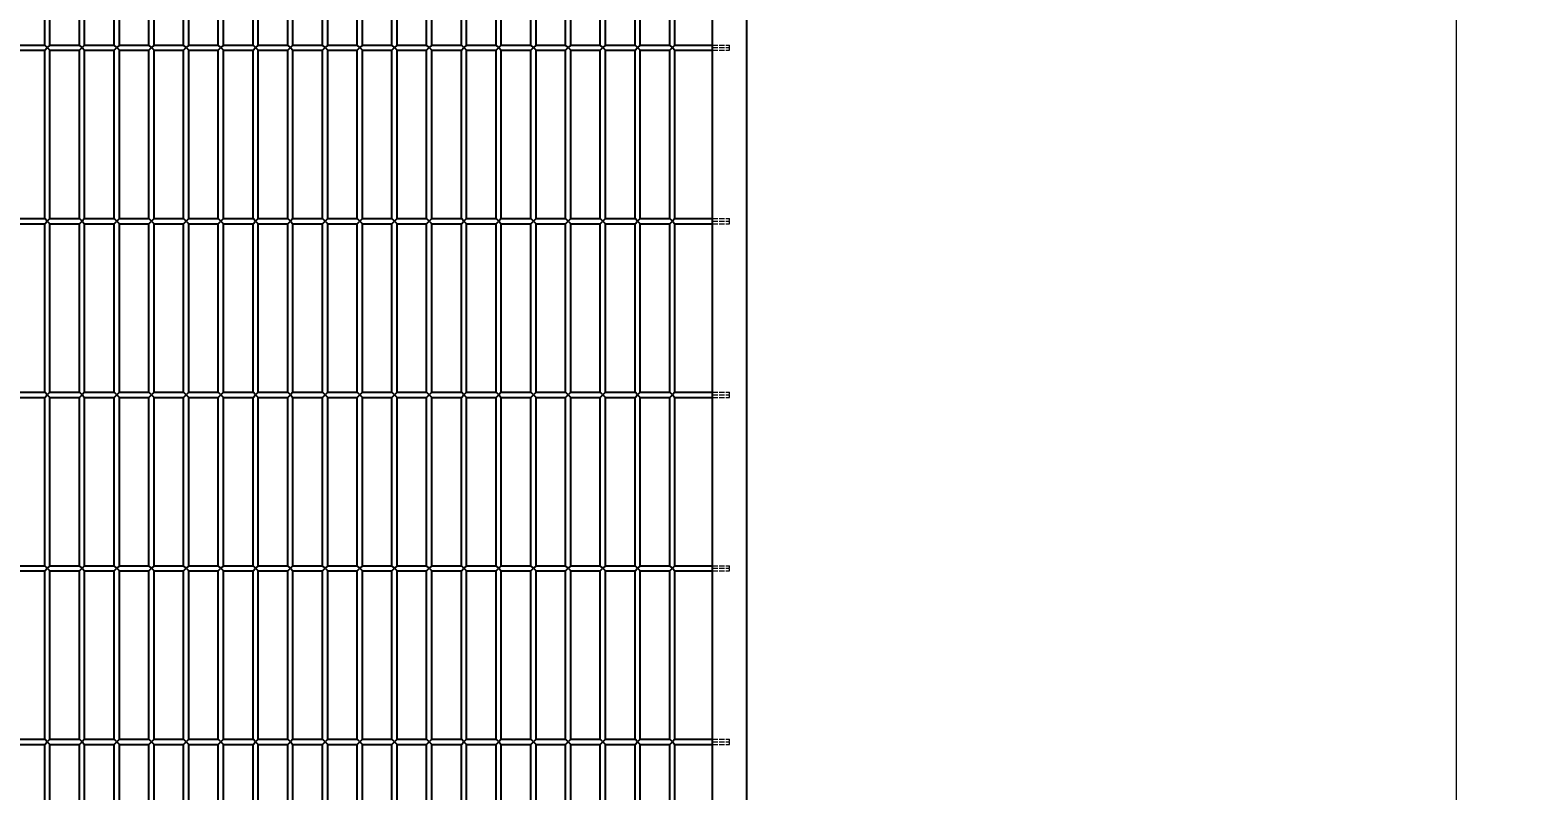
# Model space of a CAD drawing. Header units: millimetres. Extents: x 120 to 9117, y 110 to 4090.
# Drawn here: x 2432 to 3294, y 2759 to 3197 of the extents above; entities that cross this region are included whole.
import ezdxf

# ---------------------------------------------------------------- set-up
doc = ezdxf.new("R2010")
doc.units = ezdxf.units.MM
doc.header["$LTSCALE"] = 20
doc.linetypes.add('DASHED', pattern=[0.2067, 0.1654, -0.0413])
doc.layers.add('可见 (ISO)', color=7, linetype='Continuous', lineweight=25)
doc.layers.add('尺寸 (ISO)', color=7, linetype='Continuous', lineweight=18, true_color=0x008000)
doc.layers.add('隐藏 (ISO)', color=5, linetype='DASHED', lineweight=18, true_color=0x0000ff)
doc.styles.add('最新国标', font='simfang.ttf')
doc.dimstyles.new('默认 (GB)', dxfattribs={"dimscale": 20, "dimtxt": 2.8, "dimasz": 2.5, "dimexe": 2, "dimexo": 1.5, "dimgap": 0.5, "dimtad": 1, "dimtoh": 1, "dimdsep": 46, "dimtxsty": '最新国标', "dimcen": 0.09, "dimdle": 10, "dimclrd": 256, "dimclre": 256, "dimclrt": 256, "dimaunit": 1, "dimadec": 3, "dimazin": 2, "dimtfac": 0.535714, "dimtdec": 3, "dimtmove": 0, "dimatfit": 3, "dimfxl": 0, "dimtolj": 1, "dimlwd": -1, "dimlwe": -1, "dimarcsym": 0})

# ---------------------------------------------------------------- blocks, each defined once
blk = doc.blocks.new('_DotSmall')
at = {"color": 0, "linetype": 'ByBlock', "const_width": 0.5}
blk.add_lwpolyline([(-0.0625, 0, 1), (0.0625, 0, 1)], format="xyb", close=True, dxfattribs=at)
blk = doc.blocks.new('*D19')
at = {"layer": 'Defpoints', "color": 0, "transparency": 16777216}
for p in [(2563.78, 3507.01), (3253.99, 3507.01), (2560.78, 1527.01)]:
    blk.add_point(p, dxfattribs=at)
at = {"layer": '尺寸 (ISO)', "color": 116, "true_color": 0x00803f, "transparency": 16777216}
for p, q in [((2593.78, 3507.01), (3293.99, 3507.01)), ((3253.99, 1527.01), (3253.99, 3457.01)), ((2590.78, 1527.01), (3293.99, 1527.01))]:
    blk.add_line(p, q, dxfattribs=at)
blk.add_solid([(3245.66, 3457.01), (3262.33, 3457.01), (3253.99, 3507.01)], dxfattribs=at)
at = {"layer": '尺寸 (ISO)', "color": 116, "true_color": 0x00803f, "transparency": 16777216, "xscale": 50, "yscale": 50, "zscale": 50, "rotation": 270}
blk.add_blockref('_DotSmall', (3253.99, 1527.01), dxfattribs=at)
at = {"layer": '尺寸 (ISO)', "transparency": 16777216, "insert": (3215.67, 2517.01), "char_height": 56, "attachment_point": 5, "rotation": 90, "style": '最新国标'}
blk.add_mtext('\\A1;1980', dxfattribs=at)

msp = doc.modelspace()

# ---------------------------------------------------------------- linework, layer by layer
at = {"layer": '可见 (ISO)'}
for p, q in [((2845.28, 1517.011), (2845.28, 3517.011)), ((2825.28, 3497.011), (2825.28, 2527.011)), ((2440.78, 3188.511), (2440.78, 3285.511)), ((2443.78, 3188.511), (2443.78, 3285.511)), ((2460.78, 3188.511), (2460.78, 3285.511)), ((2463.78, 3188.511), (2463.78, 3285.511)), ((2480.78, 3188.511), (2480.78, 3285.511)), ((2483.78, 3188.511), (2483.78, 3285.511)), ((2500.78, 3188.511), (2500.78, 3285.511)), ((2503.78, 3188.511), (2503.78, 3285.511)), ((2520.78, 3188.511), (2520.78, 3285.511)), ((2523.78, 3188.511), (2523.78, 3285.511)), ((2540.78, 3188.511), (2540.78, 3285.511)), ((2543.78, 3188.511), (2543.78, 3285.511)), ((2560.78, 3188.511), (2560.78, 3285.511)), ((2563.78, 3188.511), (2563.78, 3285.511)), ((2580.78, 3188.511), (2580.78, 3285.511)), ((2583.78, 3188.511), (2583.78, 3285.511)), ((2600.78, 3188.511), (2600.78, 3285.511)), ((2603.78, 3188.511), (2603.78, 3285.511)), ((2620.78, 3188.511), (2620.78, 3285.511)), ((2623.78, 3188.511), (2623.78, 3285.511)), ((2640.78, 3188.511), (2640.78, 3285.511)), ((2643.78, 3188.511), (2643.78, 3285.511)), ((2660.78, 3188.511), (2660.78, 3285.511)), ((2663.78, 3188.511), (2663.78, 3285.511)), ((2680.78, 3188.511), (2680.78, 3285.511)), ((2683.78, 3188.511), (2683.78, 3285.511)), ((2700.78, 3188.511), (2700.78, 3285.511)), ((2703.78, 3188.511), (2703.78, 3285.511)), ((2720.78, 3188.511), (2720.78, 3285.511)), ((2723.78, 3188.511), (2723.78, 3285.511)), ((2740.78, 3188.511), (2740.78, 3285.511)), ((2743.78, 3188.511), (2743.78, 3285.511)), ((2760.78, 3188.511), (2760.78, 3285.511)), ((2763.78, 3188.511), (2763.78, 3285.511)), ((2780.78, 3188.511), (2780.78, 3285.511)), ((2783.78, 3188.511), (2783.78, 3285.511)), ((2800.78, 3188.511), (2800.78, 3285.511)), ((2803.78, 3188.511), (2803.78, 3285.511)), ((2423.78, 3188.511), (2440.78, 3188.511)), ((2442.28, 3187.011), (2440.78, 3188.511)), ((2443.78, 3188.511), (2442.28, 3187.011)), ((2443.78, 3188.511), (2460.78, 3188.511)), ((2462.28, 3187.011), (2460.78, 3188.511)), ((2463.78, 3188.511), (2462.28, 3187.011)), ((2463.78, 3188.511), (2480.78, 3188.511)), ((2482.28, 3187.011), (2480.78, 3188.511)), ((2483.78, 3188.511), (2482.28, 3187.011)), ((2483.78, 3188.511), (2500.78, 3188.511)), ((2502.28, 3187.011), (2500.78, 3188.511)), ((2503.78, 3188.511), (2502.28, 3187.011)), ((2503.78, 3188.511), (2520.78, 3188.511)), ((2522.28, 3187.011), (2520.78, 3188.511)), ((2523.78, 3188.511), (2522.28, 3187.011)), ((2523.78, 3188.511), (2540.78, 3188.511)), ((2542.28, 3187.011), (2540.78, 3188.511)), ((2543.78, 3188.511), (2542.28, 3187.011)), ((2543.78, 3188.511), (2560.78, 3188.511)), ((2562.28, 3187.011), (2560.78, 3188.511)), ((2563.78, 3188.511), (2562.28, 3187.011)), ((2563.78, 3188.511), (2580.78, 3188.511)), ((2582.28, 3187.011), (2580.78, 3188.511)), ((2583.78, 3188.511), (2582.28, 3187.011)), ((2583.78, 3188.511), (2600.78, 3188.511)), ((2602.28, 3187.011), (2600.78, 3188.511)), ((2603.78, 3188.511), (2602.28, 3187.011)), ((2603.78, 3188.511), (2620.78, 3188.511)), ((2622.28, 3187.011), (2620.78, 3188.511)), ((2623.78, 3188.511), (2622.28, 3187.011)), ((2623.78, 3188.511), (2640.78, 3188.511)), ((2642.28, 3187.011), (2640.78, 3188.511)), ((2643.78, 3188.511), (2642.28, 3187.011)), ((2643.78, 3188.511), (2660.78, 3188.511)), ((2662.28, 3187.011), (2660.78, 3188.511)), ((2663.78, 3188.511), (2662.28, 3187.011)), ((2663.78, 3188.511), (2680.78, 3188.511)), ((2682.28, 3187.011), (2680.78, 3188.511)), ((2683.78, 3188.511), (2682.28, 3187.011)), ((2683.78, 3188.511), (2700.78, 3188.511)), ((2702.28, 3187.011), (2700.78, 3188.511)), ((2703.78, 3188.511), (2702.28, 3187.011)), ((2703.78, 3188.511), (2720.78, 3188.511)), ((2722.28, 3187.011), (2720.78, 3188.511)), ((2723.78, 3188.511), (2722.28, 3187.011)), ((2723.78, 3188.511), (2740.78, 3188.511)), ((2742.28, 3187.011), (2740.78, 3188.511)), ((2743.78, 3188.511), (2742.28, 3187.011)), ((2743.78, 3188.511), (2760.78, 3188.511)), ((2762.28, 3187.011), (2760.78, 3188.511)), ((2763.78, 3188.511), (2762.28, 3187.011)), ((2763.78, 3188.511), (2780.78, 3188.511)), ((2782.28, 3187.011), (2780.78, 3188.511)), ((2783.78, 3188.511), (2782.28, 3187.011)), ((2783.78, 3188.511), (2800.78, 3188.511)), ((2802.28, 3187.011), (2800.78, 3188.511)), ((2803.78, 3188.511), (2802.28, 3187.011)), ((2803.78, 3188.511), (2825.28, 3188.511)), ((2423.78, 3185.511), (2440.78, 3185.511)), ((2440.78, 3185.511), (2442.28, 3187.011)), ((2440.78, 3088.511), (2440.78, 3185.511)), ((2442.28, 3187.011), (2443.78, 3185.511)), ((2443.78, 3185.511), (2460.78, 3185.511)), ((2443.78, 3088.511), (2443.78, 3185.511)), ((2460.78, 3185.511), (2462.28, 3187.011)), ((2460.78, 3088.511), (2460.78, 3185.511)), ((2462.28, 3187.011), (2463.78, 3185.511)), ((2463.78, 3185.511), (2480.78, 3185.511)), ((2463.78, 3088.511), (2463.78, 3185.511)), ((2480.78, 3185.511), (2482.28, 3187.011)), ((2480.78, 3088.511), (2480.78, 3185.511)), ((2482.28, 3187.011), (2483.78, 3185.511)), ((2483.78, 3185.511), (2500.78, 3185.511)), ((2483.78, 3088.511), (2483.78, 3185.511)), ((2500.78, 3185.511), (2502.28, 3187.011)), ((2500.78, 3088.511), (2500.78, 3185.511)), ((2502.28, 3187.011), (2503.78, 3185.511)), ((2503.78, 3185.511), (2520.78, 3185.511)), ((2503.78, 3088.511), (2503.78, 3185.511)), ((2520.78, 3185.511), (2522.28, 3187.011)), ((2520.78, 3088.511), (2520.78, 3185.511)), ((2522.28, 3187.011), (2523.78, 3185.511)), ((2523.78, 3185.511), (2540.78, 3185.511)), ((2523.78, 3088.511), (2523.78, 3185.511)), ((2540.78, 3185.511), (2542.28, 3187.011)), ((2540.78, 3088.511), (2540.78, 3185.511)), ((2542.28, 3187.011), (2543.78, 3185.511)), ((2543.78, 3185.511), (2560.78, 3185.511)), ((2543.78, 3088.511), (2543.78, 3185.511)), ((2560.78, 3185.511), (2562.28, 3187.011)), ((2560.78, 3088.511), (2560.78, 3185.511)), ((2562.28, 3187.011), (2563.78, 3185.511)), ((2563.78, 3185.511), (2580.78, 3185.511)), ((2563.78, 3088.511), (2563.78, 3185.511)), ((2580.78, 3185.511), (2582.28, 3187.011)), ((2580.78, 3088.511), (2580.78, 3185.511)), ((2582.28, 3187.011), (2583.78, 3185.511)), ((2583.78, 3185.511), (2600.78, 3185.511)), ((2583.78, 3088.511), (2583.78, 3185.511)), ((2600.78, 3185.511), (2602.28, 3187.011)), ((2600.78, 3088.511), (2600.78, 3185.511)), ((2602.28, 3187.011), (2603.78, 3185.511)), ((2603.78, 3185.511), (2620.78, 3185.511)), ((2603.78, 3088.511), (2603.78, 3185.511)), ((2620.78, 3185.511), (2622.28, 3187.011)), ((2620.78, 3088.511), (2620.78, 3185.511)), ((2622.28, 3187.011), (2623.78, 3185.511)), ((2623.78, 3185.511), (2640.78, 3185.511)), ((2623.78, 3088.511), (2623.78, 3185.511)), ((2640.78, 3185.511), (2642.28, 3187.011)), ((2640.78, 3088.511), (2640.78, 3185.511)), ((2642.28, 3187.011), (2643.78, 3185.511)), ((2643.78, 3185.511), (2660.78, 3185.511)), ((2643.78, 3088.511), (2643.78, 3185.511)), ((2660.78, 3185.511), (2662.28, 3187.011)), ((2660.78, 3088.511), (2660.78, 3185.511)), ((2662.28, 3187.011), (2663.78, 3185.511)), ((2663.78, 3185.511), (2680.78, 3185.511)), ((2663.78, 3088.511), (2663.78, 3185.511)), ((2680.78, 3185.511), (2682.28, 3187.011)), ((2680.78, 3088.511), (2680.78, 3185.511)), ((2682.28, 3187.011), (2683.78, 3185.511)), ((2683.78, 3185.511), (2700.78, 3185.511)), ((2683.78, 3088.511), (2683.78, 3185.511)), ((2700.78, 3185.511), (2702.28, 3187.011)), ((2700.78, 3088.511), (2700.78, 3185.511)), ((2702.28, 3187.011), (2703.78, 3185.511)), ((2703.78, 3185.511), (2720.78, 3185.511)), ((2703.78, 3088.511), (2703.78, 3185.511)), ((2720.78, 3185.511), (2722.28, 3187.011)), ((2720.78, 3088.511), (2720.78, 3185.511)), ((2722.28, 3187.011), (2723.78, 3185.511)), ((2723.78, 3185.511), (2740.78, 3185.511)), ((2723.78, 3088.511), (2723.78, 3185.511)), ((2740.78, 3185.511), (2742.28, 3187.011)), ((2740.78, 3088.511), (2740.78, 3185.511)), ((2742.28, 3187.011), (2743.78, 3185.511)), ((2743.78, 3185.511), (2760.78, 3185.511)), ((2743.78, 3088.511), (2743.78, 3185.511)), ((2760.78, 3185.511), (2762.28, 3187.011)), ((2760.78, 3088.511), (2760.78, 3185.511)), ((2762.28, 3187.011), (2763.78, 3185.511)), ((2763.78, 3185.511), (2780.78, 3185.511)), ((2763.78, 3088.511), (2763.78, 3185.511)), ((2780.78, 3185.511), (2782.28, 3187.011)), ((2780.78, 3088.511), (2780.78, 3185.511)), ((2782.28, 3187.011), (2783.78, 3185.511)), ((2783.78, 3185.511), (2800.78, 3185.511)), ((2783.78, 3088.511), (2783.78, 3185.511)), ((2800.78, 3185.511), (2802.28, 3187.011)), ((2800.78, 3088.511), (2800.78, 3185.511)), ((2802.28, 3187.011), (2803.78, 3185.511)), ((2803.78, 3185.511), (2825.28, 3185.511)), ((2803.78, 3088.511), (2803.78, 3185.511)), ((2423.78, 3088.511), (2440.78, 3088.511)), ((2423.78, 3085.511), (2440.78, 3085.511)), ((2442.28, 3087.011), (2440.78, 3088.511)), ((2440.78, 3085.511), (2442.28, 3087.011)), ((2440.78, 2988.511), (2440.78, 3085.511)), ((2443.78, 3088.511), (2442.28, 3087.011)), ((2442.28, 3087.011), (2443.78, 3085.511)), ((2443.78, 3088.511), (2460.78, 3088.511)), ((2443.78, 3085.511), (2460.78, 3085.511)), ((2443.78, 2988.511), (2443.78, 3085.511)), ((2462.28, 3087.011), (2460.78, 3088.511)), ((2460.78, 3085.511), (2462.28, 3087.011)), ((2460.78, 2988.511), (2460.78, 3085.511)), ((2463.78, 3088.511), (2462.28, 3087.011)), ((2462.28, 3087.011), (2463.78, 3085.511)), ((2463.78, 3088.511), (2480.78, 3088.511)), ((2463.78, 3085.511), (2480.78, 3085.511)), ((2463.78, 2988.511), (2463.78, 3085.511)), ((2482.28, 3087.011), (2480.78, 3088.511)), ((2480.78, 3085.511), (2482.28, 3087.011)), ((2480.78, 2988.511), (2480.78, 3085.511)), ((2483.78, 3088.511), (2482.28, 3087.011)), ((2482.28, 3087.011), (2483.78, 3085.511)), ((2483.78, 3088.511), (2500.78, 3088.511)), ((2483.78, 3085.511), (2500.78, 3085.511)), ((2483.78, 2988.511), (2483.78, 3085.511)), ((2502.28, 3087.011), (2500.78, 3088.511)), ((2500.78, 3085.511), (2502.28, 3087.011)), ((2500.78, 2988.511), (2500.78, 3085.511)), ((2503.78, 3088.511), (2502.28, 3087.011)), ((2502.28, 3087.011), (2503.78, 3085.511)), ((2503.78, 3088.511), (2520.78, 3088.511)), ((2503.78, 3085.511), (2520.78, 3085.511)), ((2503.78, 2988.511), (2503.78, 3085.511)), ((2522.28, 3087.011), (2520.78, 3088.511)), ((2520.78, 3085.511), (2522.28, 3087.011)), ((2520.78, 2988.511), (2520.78, 3085.511)), ((2523.78, 3088.511), (2522.28, 3087.011)), ((2522.28, 3087.011), (2523.78, 3085.511)), ((2523.78, 3088.511), (2540.78, 3088.511)), ((2523.78, 3085.511), (2540.78, 3085.511)), ((2523.78, 2988.511), (2523.78, 3085.511)), ((2542.28, 3087.011), (2540.78, 3088.511)), ((2540.78, 3085.511), (2542.28, 3087.011)), ((2540.78, 2988.511), (2540.78, 3085.511)), ((2543.78, 3088.511), (2542.28, 3087.011)), ((2542.28, 3087.011), (2543.78, 3085.511)), ((2543.78, 3088.511), (2560.78, 3088.511)), ((2543.78, 3085.511), (2560.78, 3085.511)), ((2543.78, 2988.511), (2543.78, 3085.511)), ((2562.28, 3087.011), (2560.78, 3088.511)), ((2560.78, 3085.511), (2562.28, 3087.011)), ((2560.78, 2988.511), (2560.78, 3085.511)), ((2563.78, 3088.511), (2562.28, 3087.011)), ((2562.28, 3087.011), (2563.78, 3085.511)), ((2563.78, 3088.511), (2580.78, 3088.511)), ((2563.78, 3085.511), (2580.78, 3085.511)), ((2563.78, 2988.511), (2563.78, 3085.511)), ((2582.28, 3087.011), (2580.78, 3088.511)), ((2580.78, 3085.511), (2582.28, 3087.011)), ((2580.78, 2988.511), (2580.78, 3085.511)), ((2583.78, 3088.511), (2582.28, 3087.011)), ((2582.28, 3087.011), (2583.78, 3085.511)), ((2583.78, 3088.511), (2600.78, 3088.511)), ((2583.78, 3085.511), (2600.78, 3085.511)), ((2583.78, 2988.511), (2583.78, 3085.511)), ((2602.28, 3087.011), (2600.78, 3088.511)), ((2600.78, 3085.511), (2602.28, 3087.011)), ((2600.78, 2988.511), (2600.78, 3085.511)), ((2603.78, 3088.511), (2602.28, 3087.011)), ((2602.28, 3087.011), (2603.78, 3085.511)), ((2603.78, 3088.511), (2620.78, 3088.511)), ((2603.78, 3085.511), (2620.78, 3085.511)), ((2603.78, 2988.511), (2603.78, 3085.511)), ((2622.28, 3087.011), (2620.78, 3088.511)), ((2620.78, 3085.511), (2622.28, 3087.011)), ((2620.78, 2988.511), (2620.78, 3085.511)), ((2623.78, 3088.511), (2622.28, 3087.011)), ((2622.28, 3087.011), (2623.78, 3085.511)), ((2623.78, 3088.511), (2640.78, 3088.511)), ((2623.78, 3085.511), (2640.78, 3085.511)), ((2623.78, 2988.511), (2623.78, 3085.511)), ((2642.28, 3087.011), (2640.78, 3088.511)), ((2640.78, 3085.511), (2642.28, 3087.011)), ((2640.78, 2988.511), (2640.78, 3085.511)), ((2643.78, 3088.511), (2642.28, 3087.011)), ((2642.28, 3087.011), (2643.78, 3085.511)), ((2643.78, 3088.511), (2660.78, 3088.511)), ((2643.78, 3085.511), (2660.78, 3085.511)), ((2643.78, 2988.511), (2643.78, 3085.511)), ((2662.28, 3087.011), (2660.78, 3088.511)), ((2660.78, 3085.511), (2662.28, 3087.011)), ((2660.78, 2988.511), (2660.78, 3085.511)), ((2663.78, 3088.511), (2662.28, 3087.011)), ((2662.28, 3087.011), (2663.78, 3085.511)), ((2663.78, 3088.511), (2680.78, 3088.511)), ((2663.78, 3085.511), (2680.78, 3085.511)), ((2663.78, 2988.511), (2663.78, 3085.511)), ((2682.28, 3087.011), (2680.78, 3088.511)), ((2680.78, 3085.511), (2682.28, 3087.011)), ((2680.78, 2988.511), (2680.78, 3085.511)), ((2683.78, 3088.511), (2682.28, 3087.011)), ((2682.28, 3087.011), (2683.78, 3085.511)), ((2683.78, 3088.511), (2700.78, 3088.511)), ((2683.78, 3085.511), (2700.78, 3085.511)), ((2683.78, 2988.511), (2683.78, 3085.511)), ((2702.28, 3087.011), (2700.78, 3088.511)), ((2700.78, 3085.511), (2702.28, 3087.011)), ((2700.78, 2988.511), (2700.78, 3085.511)), ((2703.78, 3088.511), (2702.28, 3087.011)), ((2702.28, 3087.011), (2703.78, 3085.511)), ((2703.78, 3088.511), (2720.78, 3088.511)), ((2703.78, 3085.511), (2720.78, 3085.511)), ((2703.78, 2988.511), (2703.78, 3085.511)), ((2722.28, 3087.011), (2720.78, 3088.511)), ((2720.78, 3085.511), (2722.28, 3087.011)), ((2720.78, 2988.511), (2720.78, 3085.511)), ((2723.78, 3088.511), (2722.28, 3087.011)), ((2722.28, 3087.011), (2723.78, 3085.511)), ((2723.78, 3088.511), (2740.78, 3088.511)), ((2723.78, 3085.511), (2740.78, 3085.511)), ((2723.78, 2988.511), (2723.78, 3085.511)), ((2742.28, 3087.011), (2740.78, 3088.511)), ((2740.78, 3085.511), (2742.28, 3087.011)), ((2740.78, 2988.511), (2740.78, 3085.511)), ((2743.78, 3088.511), (2742.28, 3087.011)), ((2742.28, 3087.011), (2743.78, 3085.511)), ((2743.78, 3088.511), (2760.78, 3088.511)), ((2743.78, 3085.511), (2760.78, 3085.511)), ((2743.78, 2988.511), (2743.78, 3085.511)), ((2762.28, 3087.011), (2760.78, 3088.511)), ((2760.78, 3085.511), (2762.28, 3087.011)), ((2760.78, 2988.511), (2760.78, 3085.511)), ((2763.78, 3088.511), (2762.28, 3087.011)), ((2762.28, 3087.011), (2763.78, 3085.511)), ((2763.78, 3088.511), (2780.78, 3088.511)), ((2763.78, 3085.511), (2780.78, 3085.511)), ((2763.78, 2988.511), (2763.78, 3085.511)), ((2782.28, 3087.011), (2780.78, 3088.511)), ((2780.78, 3085.511), (2782.28, 3087.011)), ((2780.78, 2988.511), (2780.78, 3085.511)), ((2783.78, 3088.511), (2782.28, 3087.011)), ((2782.28, 3087.011), (2783.78, 3085.511)), ((2783.78, 3088.511), (2800.78, 3088.511)), ((2783.78, 3085.511), (2800.78, 3085.511)), ((2783.78, 2988.511), (2783.78, 3085.511)), ((2802.28, 3087.011), (2800.78, 3088.511)), ((2800.78, 3085.511), (2802.28, 3087.011)), ((2800.78, 2988.511), (2800.78, 3085.511)), ((2803.78, 3088.511), (2802.28, 3087.011)), ((2802.28, 3087.011), (2803.78, 3085.511)), ((2803.78, 3088.511), (2825.28, 3088.511)), ((2803.78, 3085.511), (2825.28, 3085.511)), ((2803.78, 2988.511), (2803.78, 3085.511)), ((2423.78, 2988.511), (2440.78, 2988.511)), ((2423.78, 2985.511), (2440.78, 2985.511)), ((2442.28, 2987.011), (2440.78, 2988.511)), ((2440.78, 2985.511), (2442.28, 2987.011)), ((2440.78, 2888.511), (2440.78, 2985.511)), ((2443.78, 2988.511), (2442.28, 2987.011)), ((2442.28, 2987.011), (2443.78, 2985.511)), ((2443.78, 2988.511), (2460.78, 2988.511)), ((2443.78, 2985.511), (2460.78, 2985.511)), ((2443.78, 2888.511), (2443.78, 2985.511)), ((2462.28, 2987.011), (2460.78, 2988.511)), ((2460.78, 2985.511), (2462.28, 2987.011)), ((2460.78, 2888.511), (2460.78, 2985.511)), ((2463.78, 2988.511), (2462.28, 2987.011)), ((2462.28, 2987.011), (2463.78, 2985.511)), ((2463.78, 2988.511), (2480.78, 2988.511)), ((2463.78, 2985.511), (2480.78, 2985.511)), ((2463.78, 2888.511), (2463.78, 2985.511)), ((2482.28, 2987.011), (2480.78, 2988.511)), ((2480.78, 2985.511), (2482.28, 2987.011)), ((2480.78, 2888.511), (2480.78, 2985.511)), ((2483.78, 2988.511), (2482.28, 2987.011)), ((2482.28, 2987.011), (2483.78, 2985.511)), ((2483.78, 2988.511), (2500.78, 2988.511)), ((2483.78, 2985.511), (2500.78, 2985.511)), ((2483.78, 2888.511), (2483.78, 2985.511)), ((2502.28, 2987.011), (2500.78, 2988.511)), ((2500.78, 2985.511), (2502.28, 2987.011)), ((2500.78, 2888.511), (2500.78, 2985.511)), ((2503.78, 2988.511), (2502.28, 2987.011)), ((2502.28, 2987.011), (2503.78, 2985.511)), ((2503.78, 2988.511), (2520.78, 2988.511)), ((2503.78, 2985.511), (2520.78, 2985.511)), ((2503.78, 2888.511), (2503.78, 2985.511)), ((2522.28, 2987.011), (2520.78, 2988.511)), ((2520.78, 2985.511), (2522.28, 2987.011)), ((2520.78, 2888.511), (2520.78, 2985.511)), ((2523.78, 2988.511), (2522.28, 2987.011)), ((2522.28, 2987.011), (2523.78, 2985.511)), ((2523.78, 2988.511), (2540.78, 2988.511)), ((2523.78, 2985.511), (2540.78, 2985.511)), ((2523.78, 2888.511), (2523.78, 2985.511)), ((2542.28, 2987.011), (2540.78, 2988.511)), ((2540.78, 2985.511), (2542.28, 2987.011)), ((2540.78, 2888.511), (2540.78, 2985.511)), ((2543.78, 2988.511), (2542.28, 2987.011)), ((2542.28, 2987.011), (2543.78, 2985.511)), ((2543.78, 2988.511), (2560.78, 2988.511)), ((2543.78, 2985.511), (2560.78, 2985.511)), ((2543.78, 2888.511), (2543.78, 2985.511)), ((2562.28, 2987.011), (2560.78, 2988.511)), ((2560.78, 2985.511), (2562.28, 2987.011)), ((2560.78, 2888.511), (2560.78, 2985.511)), ((2563.78, 2988.511), (2562.28, 2987.011)), ((2562.28, 2987.011), (2563.78, 2985.511)), ((2563.78, 2988.511), (2580.78, 2988.511)), ((2563.78, 2985.511), (2580.78, 2985.511)), ((2563.78, 2888.511), (2563.78, 2985.511)), ((2582.28, 2987.011), (2580.78, 2988.511)), ((2580.78, 2985.511), (2582.28, 2987.011)), ((2580.78, 2888.511), (2580.78, 2985.511)), ((2583.78, 2988.511), (2582.28, 2987.011)), ((2582.28, 2987.011), (2583.78, 2985.511)), ((2583.78, 2988.511), (2600.78, 2988.511)), ((2583.78, 2985.511), (2600.78, 2985.511)), ((2583.78, 2888.511), (2583.78, 2985.511)), ((2602.28, 2987.011), (2600.78, 2988.511)), ((2600.78, 2985.511), (2602.28, 2987.011)), ((2600.78, 2888.511), (2600.78, 2985.511)), ((2603.78, 2988.511), (2602.28, 2987.011)), ((2602.28, 2987.011), (2603.78, 2985.511)), ((2603.78, 2988.511), (2620.78, 2988.511)), ((2603.78, 2985.511), (2620.78, 2985.511)), ((2603.78, 2888.511), (2603.78, 2985.511)), ((2622.28, 2987.011), (2620.78, 2988.511)), ((2620.78, 2985.511), (2622.28, 2987.011)), ((2620.78, 2888.511), (2620.78, 2985.511)), ((2623.78, 2988.511), (2622.28, 2987.011)), ((2622.28, 2987.011), (2623.78, 2985.511)), ((2623.78, 2988.511), (2640.78, 2988.511)), ((2623.78, 2985.511), (2640.78, 2985.511)), ((2623.78, 2888.511), (2623.78, 2985.511)), ((2642.28, 2987.011), (2640.78, 2988.511)), ((2640.78, 2985.511), (2642.28, 2987.011)), ((2640.78, 2888.511), (2640.78, 2985.511)), ((2643.78, 2988.511), (2642.28, 2987.011)), ((2642.28, 2987.011), (2643.78, 2985.511)), ((2643.78, 2988.511), (2660.78, 2988.511)), ((2643.78, 2985.511), (2660.78, 2985.511)), ((2643.78, 2888.511), (2643.78, 2985.511)), ((2662.28, 2987.011), (2660.78, 2988.511)), ((2660.78, 2985.511), (2662.28, 2987.011)), ((2660.78, 2888.511), (2660.78, 2985.511)), ((2663.78, 2988.511), (2662.28, 2987.011)), ((2662.28, 2987.011), (2663.78, 2985.511)), ((2663.78, 2988.511), (2680.78, 2988.511)), ((2663.78, 2985.511), (2680.78, 2985.511)), ((2663.78, 2888.511), (2663.78, 2985.511)), ((2682.28, 2987.011), (2680.78, 2988.511)), ((2680.78, 2985.511), (2682.28, 2987.011)), ((2680.78, 2888.511), (2680.78, 2985.511)), ((2683.78, 2988.511), (2682.28, 2987.011)), ((2682.28, 2987.011), (2683.78, 2985.511)), ((2683.78, 2988.511), (2700.78, 2988.511)), ((2683.78, 2985.511), (2700.78, 2985.511)), ((2683.78, 2888.511), (2683.78, 2985.511)), ((2702.28, 2987.011), (2700.78, 2988.511)), ((2700.78, 2985.511), (2702.28, 2987.011)), ((2700.78, 2888.511), (2700.78, 2985.511)), ((2703.78, 2988.511), (2702.28, 2987.011)), ((2702.28, 2987.011), (2703.78, 2985.511)), ((2703.78, 2988.511), (2720.78, 2988.511)), ((2703.78, 2985.511), (2720.78, 2985.511)), ((2703.78, 2888.511), (2703.78, 2985.511)), ((2722.28, 2987.011), (2720.78, 2988.511)), ((2720.78, 2985.511), (2722.28, 2987.011)), ((2720.78, 2888.511), (2720.78, 2985.511)), ((2723.78, 2988.511), (2722.28, 2987.011)), ((2722.28, 2987.011), (2723.78, 2985.511)), ((2723.78, 2988.511), (2740.78, 2988.511)), ((2723.78, 2985.511), (2740.78, 2985.511)), ((2723.78, 2888.511), (2723.78, 2985.511)), ((2742.28, 2987.011), (2740.78, 2988.511)), ((2740.78, 2985.511), (2742.28, 2987.011)), ((2740.78, 2888.511), (2740.78, 2985.511)), ((2743.78, 2988.511), (2742.28, 2987.011)), ((2742.28, 2987.011), (2743.78, 2985.511)), ((2743.78, 2988.511), (2760.78, 2988.511)), ((2743.78, 2985.511), (2760.78, 2985.511)), ((2743.78, 2888.511), (2743.78, 2985.511)), ((2762.28, 2987.011), (2760.78, 2988.511)), ((2760.78, 2985.511), (2762.28, 2987.011)), ((2760.78, 2888.511), (2760.78, 2985.511)), ((2763.78, 2988.511), (2762.28, 2987.011)), ((2762.28, 2987.011), (2763.78, 2985.511)), ((2763.78, 2988.511), (2780.78, 2988.511)), ((2763.78, 2985.511), (2780.78, 2985.511)), ((2763.78, 2888.511), (2763.78, 2985.511)), ((2782.28, 2987.011), (2780.78, 2988.511)), ((2780.78, 2985.511), (2782.28, 2987.011)), ((2780.78, 2888.511), (2780.78, 2985.511)), ((2783.78, 2988.511), (2782.28, 2987.011)), ((2782.28, 2987.011), (2783.78, 2985.511)), ((2783.78, 2988.511), (2800.78, 2988.511)), ((2783.78, 2985.511), (2800.78, 2985.511)), ((2783.78, 2888.511), (2783.78, 2985.511)), ((2802.28, 2987.011), (2800.78, 2988.511)), ((2800.78, 2985.511), (2802.28, 2987.011)), ((2800.78, 2888.511), (2800.78, 2985.511)), ((2803.78, 2988.511), (2802.28, 2987.011)), ((2802.28, 2987.011), (2803.78, 2985.511)), ((2803.78, 2988.511), (2825.28, 2988.511)), ((2803.78, 2985.511), (2825.28, 2985.511)), ((2803.78, 2888.511), (2803.78, 2985.511)), ((2423.78, 2888.511), (2440.78, 2888.511)), ((2442.28, 2887.011), (2440.78, 2888.511)), ((2440.78, 2885.511), (2442.28, 2887.011)), ((2443.78, 2888.511), (2442.28, 2887.011)), ((2442.28, 2887.011), (2443.78, 2885.511)), ((2443.78, 2888.511), (2460.78, 2888.511)), ((2462.28, 2887.011), (2460.78, 2888.511)), ((2460.78, 2885.511), (2462.28, 2887.011)), ((2463.78, 2888.511), (2462.28, 2887.011)), ((2462.28, 2887.011), (2463.78, 2885.511)), ((2463.78, 2888.511), (2480.78, 2888.511)), ((2482.28, 2887.011), (2480.78, 2888.511)), ((2480.78, 2885.511), (2482.28, 2887.011)), ((2483.78, 2888.511), (2482.28, 2887.011)), ((2482.28, 2887.011), (2483.78, 2885.511)), ((2483.78, 2888.511), (2500.78, 2888.511)), ((2502.28, 2887.011), (2500.78, 2888.511)), ((2500.78, 2885.511), (2502.28, 2887.011)), ((2503.78, 2888.511), (2502.28, 2887.011)), ((2502.28, 2887.011), (2503.78, 2885.511)), ((2503.78, 2888.511), (2520.78, 2888.511)), ((2522.28, 2887.011), (2520.78, 2888.511)), ((2520.78, 2885.511), (2522.28, 2887.011)), ((2523.78, 2888.511), (2522.28, 2887.011)), ((2522.28, 2887.011), (2523.78, 2885.511)), ((2523.78, 2888.511), (2540.78, 2888.511)), ((2542.28, 2887.011), (2540.78, 2888.511)), ((2540.78, 2885.511), (2542.28, 2887.011)), ((2543.78, 2888.511), (2542.28, 2887.011)), ((2542.28, 2887.011), (2543.78, 2885.511)), ((2543.78, 2888.511), (2560.78, 2888.511)), ((2562.28, 2887.011), (2560.78, 2888.511)), ((2560.78, 2885.511), (2562.28, 2887.011)), ((2563.78, 2888.511), (2562.28, 2887.011)), ((2562.28, 2887.011), (2563.78, 2885.511)), ((2563.78, 2888.511), (2580.78, 2888.511)), ((2582.28, 2887.011), (2580.78, 2888.511)), ((2580.78, 2885.511), (2582.28, 2887.011)), ((2583.78, 2888.511), (2582.28, 2887.011)), ((2582.28, 2887.011), (2583.78, 2885.511)), ((2583.78, 2888.511), (2600.78, 2888.511)), ((2602.28, 2887.011), (2600.78, 2888.511)), ((2600.78, 2885.511), (2602.28, 2887.011)), ((2603.78, 2888.511), (2602.28, 2887.011)), ((2602.28, 2887.011), (2603.78, 2885.511)), ((2603.78, 2888.511), (2620.78, 2888.511)), ((2622.28, 2887.011), (2620.78, 2888.511)), ((2620.78, 2885.511), (2622.28, 2887.011)), ((2623.78, 2888.511), (2622.28, 2887.011)), ((2622.28, 2887.011), (2623.78, 2885.511)), ((2623.78, 2888.511), (2640.78, 2888.511)), ((2642.28, 2887.011), (2640.78, 2888.511)), ((2640.78, 2885.511), (2642.28, 2887.011)), ((2643.78, 2888.511), (2642.28, 2887.011)), ((2642.28, 2887.011), (2643.78, 2885.511)), ((2643.78, 2888.511), (2660.78, 2888.511)), ((2662.28, 2887.011), (2660.78, 2888.511)), ((2660.78, 2885.511), (2662.28, 2887.011)), ((2663.78, 2888.511), (2662.28, 2887.011)), ((2662.28, 2887.011), (2663.78, 2885.511)), ((2663.78, 2888.511), (2680.78, 2888.511)), ((2682.28, 2887.011), (2680.78, 2888.511)), ((2680.78, 2885.511), (2682.28, 2887.011)), ((2683.78, 2888.511), (2682.28, 2887.011)), ((2682.28, 2887.011), (2683.78, 2885.511)), ((2683.78, 2888.511), (2700.78, 2888.511)), ((2702.28, 2887.011), (2700.78, 2888.511)), ((2700.78, 2885.511), (2702.28, 2887.011)), ((2703.78, 2888.511), (2702.28, 2887.011)), ((2702.28, 2887.011), (2703.78, 2885.511)), ((2703.78, 2888.511), (2720.78, 2888.511)), ((2722.28, 2887.011), (2720.78, 2888.511)), ((2720.78, 2885.511), (2722.28, 2887.011)), ((2723.78, 2888.511), (2722.28, 2887.011)), ((2722.28, 2887.011), (2723.78, 2885.511)), ((2723.78, 2888.511), (2740.78, 2888.511)), ((2742.28, 2887.011), (2740.78, 2888.511)), ((2740.78, 2885.511), (2742.28, 2887.011)), ((2743.78, 2888.511), (2742.28, 2887.011)), ((2742.28, 2887.011), (2743.78, 2885.511)), ((2743.78, 2888.511), (2760.78, 2888.511)), ((2762.28, 2887.011), (2760.78, 2888.511)), ((2760.78, 2885.511), (2762.28, 2887.011)), ((2763.78, 2888.511), (2762.28, 2887.011)), ((2762.28, 2887.011), (2763.78, 2885.511)), ((2763.78, 2888.511), (2780.78, 2888.511)), ((2782.28, 2887.011), (2780.78, 2888.511)), ((2780.78, 2885.511), (2782.28, 2887.011)), ((2783.78, 2888.511), (2782.28, 2887.011)), ((2782.28, 2887.011), (2783.78, 2885.511)), ((2783.78, 2888.511), (2800.78, 2888.511)), ((2802.28, 2887.011), (2800.78, 2888.511)), ((2800.78, 2885.511), (2802.28, 2887.011)), ((2803.78, 2888.511), (2802.28, 2887.011)), ((2802.28, 2887.011), (2803.78, 2885.511)), ((2803.78, 2888.511), (2825.28, 2888.511)), ((2423.78, 2885.511), (2440.78, 2885.511)), ((2440.78, 2788.511), (2440.78, 2885.511)), ((2443.78, 2885.511), (2460.78, 2885.511)), ((2443.78, 2788.511), (2443.78, 2885.511)), ((2460.78, 2788.511), (2460.78, 2885.511)), ((2463.78, 2885.511), (2480.78, 2885.511)), ((2463.78, 2788.511), (2463.78, 2885.511)), ((2480.78, 2788.511), (2480.78, 2885.511)), ((2483.78, 2885.511), (2500.78, 2885.511)), ((2483.78, 2788.511), (2483.78, 2885.511)), ((2500.78, 2788.511), (2500.78, 2885.511)), ((2503.78, 2885.511), (2520.78, 2885.511)), ((2503.78, 2788.511), (2503.78, 2885.511)), ((2520.78, 2788.511), (2520.78, 2885.511)), ((2523.78, 2885.511), (2540.78, 2885.511)), ((2523.78, 2788.511), (2523.78, 2885.511)), ((2540.78, 2788.511), (2540.78, 2885.511)), ((2543.78, 2885.511), (2560.78, 2885.511)), ((2543.78, 2788.511), (2543.78, 2885.511)), ((2560.78, 2788.511), (2560.78, 2885.511)), ((2563.78, 2885.511), (2580.78, 2885.511)), ((2563.78, 2788.511), (2563.78, 2885.511)), ((2580.78, 2788.511), (2580.78, 2885.511)), ((2583.78, 2885.511), (2600.78, 2885.511)), ((2583.78, 2788.511), (2583.78, 2885.511)), ((2600.78, 2788.511), (2600.78, 2885.511)), ((2603.78, 2885.511), (2620.78, 2885.511)), ((2603.78, 2788.511), (2603.78, 2885.511)), ((2620.78, 2788.511), (2620.78, 2885.511)), ((2623.78, 2885.511), (2640.78, 2885.511)), ((2623.78, 2788.511), (2623.78, 2885.511)), ((2640.78, 2788.511), (2640.78, 2885.511)), ((2643.78, 2885.511), (2660.78, 2885.511)), ((2643.78, 2788.511), (2643.78, 2885.511)), ((2660.78, 2788.511), (2660.78, 2885.511)), ((2663.78, 2885.511), (2680.78, 2885.511)), ((2663.78, 2788.511), (2663.78, 2885.511)), ((2680.78, 2788.511), (2680.78, 2885.511)), ((2683.78, 2885.511), (2700.78, 2885.511)), ((2683.78, 2788.511), (2683.78, 2885.511)), ((2700.78, 2788.511), (2700.78, 2885.511)), ((2703.78, 2885.511), (2720.78, 2885.511)), ((2703.78, 2788.511), (2703.78, 2885.511)), ((2720.78, 2788.511), (2720.78, 2885.511)), ((2723.78, 2885.511), (2740.78, 2885.511)), ((2723.78, 2788.511), (2723.78, 2885.511)), ((2740.78, 2788.511), (2740.78, 2885.511)), ((2743.78, 2885.511), (2760.78, 2885.511)), ((2743.78, 2788.511), (2743.78, 2885.511)), ((2760.78, 2788.511), (2760.78, 2885.511)), ((2763.78, 2885.511), (2780.78, 2885.511)), ((2763.78, 2788.511), (2763.78, 2885.511)), ((2780.78, 2788.511), (2780.78, 2885.511)), ((2783.78, 2885.511), (2800.78, 2885.511)), ((2783.78, 2788.511), (2783.78, 2885.511)), ((2800.78, 2788.511), (2800.78, 2885.511)), ((2803.78, 2885.511), (2825.28, 2885.511)), ((2803.78, 2788.511), (2803.78, 2885.511)), ((2423.78, 2788.511), (2440.78, 2788.511)), ((2423.78, 2785.511), (2440.78, 2785.511)), ((2442.28, 2787.011), (2440.78, 2788.511)), ((2440.78, 2785.511), (2442.28, 2787.011)), ((2440.78, 2688.511), (2440.78, 2785.511)), ((2443.78, 2788.511), (2442.28, 2787.011)), ((2442.28, 2787.011), (2443.78, 2785.511)), ((2443.78, 2788.511), (2460.78, 2788.511)), ((2443.78, 2785.511), (2460.78, 2785.511)), ((2443.78, 2688.511), (2443.78, 2785.511)), ((2462.28, 2787.011), (2460.78, 2788.511)), ((2460.78, 2785.511), (2462.28, 2787.011)), ((2460.78, 2688.511), (2460.78, 2785.511)), ((2463.78, 2788.511), (2462.28, 2787.011)), ((2462.28, 2787.011), (2463.78, 2785.511)), ((2463.78, 2788.511), (2480.78, 2788.511)), ((2463.78, 2785.511), (2480.78, 2785.511)), ((2463.78, 2688.511), (2463.78, 2785.511)), ((2482.28, 2787.011), (2480.78, 2788.511)), ((2480.78, 2785.511), (2482.28, 2787.011)), ((2480.78, 2688.511), (2480.78, 2785.511)), ((2483.78, 2788.511), (2482.28, 2787.011)), ((2482.28, 2787.011), (2483.78, 2785.511)), ((2483.78, 2788.511), (2500.78, 2788.511)), ((2483.78, 2785.511), (2500.78, 2785.511)), ((2483.78, 2688.511), (2483.78, 2785.511)), ((2502.28, 2787.011), (2500.78, 2788.511)), ((2500.78, 2785.511), (2502.28, 2787.011)), ((2500.78, 2688.511), (2500.78, 2785.511)), ((2503.78, 2788.511), (2502.28, 2787.011)), ((2502.28, 2787.011), (2503.78, 2785.511)), ((2503.78, 2788.511), (2520.78, 2788.511)), ((2503.78, 2785.511), (2520.78, 2785.511)), ((2503.78, 2688.511), (2503.78, 2785.511)), ((2522.28, 2787.011), (2520.78, 2788.511)), ((2520.78, 2785.511), (2522.28, 2787.011)), ((2520.78, 2688.511), (2520.78, 2785.511)), ((2523.78, 2788.511), (2522.28, 2787.011)), ((2522.28, 2787.011), (2523.78, 2785.511)), ((2523.78, 2788.511), (2540.78, 2788.511)), ((2523.78, 2785.511), (2540.78, 2785.511)), ((2523.78, 2688.511), (2523.78, 2785.511)), ((2542.28, 2787.011), (2540.78, 2788.511)), ((2540.78, 2785.511), (2542.28, 2787.011)), ((2540.78, 2688.511), (2540.78, 2785.511)), ((2543.78, 2788.511), (2542.28, 2787.011)), ((2542.28, 2787.011), (2543.78, 2785.511)), ((2543.78, 2788.511), (2560.78, 2788.511)), ((2543.78, 2785.511), (2560.78, 2785.511)), ((2543.78, 2688.511), (2543.78, 2785.511)), ((2562.28, 2787.011), (2560.78, 2788.511)), ((2560.78, 2785.511), (2562.28, 2787.011)), ((2560.78, 2688.511), (2560.78, 2785.511)), ((2563.78, 2788.511), (2562.28, 2787.011)), ((2562.28, 2787.011), (2563.78, 2785.511)), ((2563.78, 2788.511), (2580.78, 2788.511)), ((2563.78, 2785.511), (2580.78, 2785.511)), ((2563.78, 2688.511), (2563.78, 2785.511)), ((2582.28, 2787.011), (2580.78, 2788.511)), ((2580.78, 2785.511), (2582.28, 2787.011)), ((2580.78, 2688.511), (2580.78, 2785.511)), ((2583.78, 2788.511), (2582.28, 2787.011)), ((2582.28, 2787.011), (2583.78, 2785.511)), ((2583.78, 2788.511), (2600.78, 2788.511)), ((2583.78, 2785.511), (2600.78, 2785.511)), ((2583.78, 2688.511), (2583.78, 2785.511)), ((2602.28, 2787.011), (2600.78, 2788.511)), ((2600.78, 2785.511), (2602.28, 2787.011)), ((2600.78, 2688.511), (2600.78, 2785.511)), ((2603.78, 2788.511), (2602.28, 2787.011)), ((2602.28, 2787.011), (2603.78, 2785.511)), ((2603.78, 2788.511), (2620.78, 2788.511)), ((2603.78, 2785.511), (2620.78, 2785.511)), ((2603.78, 2688.511), (2603.78, 2785.511)), ((2622.28, 2787.011), (2620.78, 2788.511)), ((2620.78, 2785.511), (2622.28, 2787.011)), ((2620.78, 2688.511), (2620.78, 2785.511)), ((2623.78, 2788.511), (2622.28, 2787.011)), ((2622.28, 2787.011), (2623.78, 2785.511)), ((2623.78, 2788.511), (2640.78, 2788.511)), ((2623.78, 2785.511), (2640.78, 2785.511)), ((2623.78, 2688.511), (2623.78, 2785.511)), ((2642.28, 2787.011), (2640.78, 2788.511)), ((2640.78, 2785.511), (2642.28, 2787.011)), ((2640.78, 2688.511), (2640.78, 2785.511)), ((2643.78, 2788.511), (2642.28, 2787.011)), ((2642.28, 2787.011), (2643.78, 2785.511)), ((2643.78, 2788.511), (2660.78, 2788.511)), ((2643.78, 2785.511), (2660.78, 2785.511)), ((2643.78, 2688.511), (2643.78, 2785.511)), ((2662.28, 2787.011), (2660.78, 2788.511)), ((2660.78, 2785.511), (2662.28, 2787.011)), ((2660.78, 2688.511), (2660.78, 2785.511)), ((2663.78, 2788.511), (2662.28, 2787.011)), ((2662.28, 2787.011), (2663.78, 2785.511)), ((2663.78, 2788.511), (2680.78, 2788.511)), ((2663.78, 2785.511), (2680.78, 2785.511)), ((2663.78, 2688.511), (2663.78, 2785.511)), ((2682.28, 2787.011), (2680.78, 2788.511)), ((2680.78, 2785.511), (2682.28, 2787.011)), ((2680.78, 2688.511), (2680.78, 2785.511)), ((2683.78, 2788.511), (2682.28, 2787.011)), ((2682.28, 2787.011), (2683.78, 2785.511)), ((2683.78, 2788.511), (2700.78, 2788.511)), ((2683.78, 2785.511), (2700.78, 2785.511)), ((2683.78, 2688.511), (2683.78, 2785.511)), ((2702.28, 2787.011), (2700.78, 2788.511)), ((2700.78, 2785.511), (2702.28, 2787.011)), ((2700.78, 2688.511), (2700.78, 2785.511)), ((2703.78, 2788.511), (2702.28, 2787.011)), ((2702.28, 2787.011), (2703.78, 2785.511)), ((2703.78, 2788.511), (2720.78, 2788.511)), ((2703.78, 2785.511), (2720.78, 2785.511)), ((2703.78, 2688.511), (2703.78, 2785.511)), ((2722.28, 2787.011), (2720.78, 2788.511)), ((2720.78, 2785.511), (2722.28, 2787.011)), ((2720.78, 2688.511), (2720.78, 2785.511)), ((2723.78, 2788.511), (2722.28, 2787.011)), ((2722.28, 2787.011), (2723.78, 2785.511)), ((2723.78, 2788.511), (2740.78, 2788.511)), ((2723.78, 2785.511), (2740.78, 2785.511)), ((2723.78, 2688.511), (2723.78, 2785.511)), ((2742.28, 2787.011), (2740.78, 2788.511)), ((2740.78, 2785.511), (2742.28, 2787.011)), ((2740.78, 2688.511), (2740.78, 2785.511)), ((2743.78, 2788.511), (2742.28, 2787.011)), ((2742.28, 2787.011), (2743.78, 2785.511)), ((2743.78, 2788.511), (2760.78, 2788.511)), ((2743.78, 2785.511), (2760.78, 2785.511)), ((2743.78, 2688.511), (2743.78, 2785.511)), ((2762.28, 2787.011), (2760.78, 2788.511)), ((2760.78, 2785.511), (2762.28, 2787.011)), ((2760.78, 2688.511), (2760.78, 2785.511)), ((2763.78, 2788.511), (2762.28, 2787.011)), ((2762.28, 2787.011), (2763.78, 2785.511)), ((2763.78, 2788.511), (2780.78, 2788.511)), ((2763.78, 2785.511), (2780.78, 2785.511)), ((2763.78, 2688.511), (2763.78, 2785.511)), ((2782.28, 2787.011), (2780.78, 2788.511)), ((2780.78, 2785.511), (2782.28, 2787.011)), ((2780.78, 2688.511), (2780.78, 2785.511)), ((2783.78, 2788.511), (2782.28, 2787.011)), ((2782.28, 2787.011), (2783.78, 2785.511)), ((2783.78, 2788.511), (2800.78, 2788.511)), ((2783.78, 2785.511), (2800.78, 2785.511)), ((2783.78, 2688.511), (2783.78, 2785.511)), ((2802.28, 2787.011), (2800.78, 2788.511)), ((2800.78, 2785.511), (2802.28, 2787.011)), ((2800.78, 2688.511), (2800.78, 2785.511)), ((2803.78, 2788.511), (2802.28, 2787.011)), ((2802.28, 2787.011), (2803.78, 2785.511)), ((2803.78, 2788.511), (2825.28, 2788.511)), ((2803.78, 2785.511), (2825.28, 2785.511)), ((2803.78, 2688.511), (2803.78, 2785.511))]:
    msp.add_line(p, q, dxfattribs=at)
at = {"layer": '隐藏 (ISO)', "ltscale": 0.952248}
for p, q in [((2825.28, 3188.511), (2835.28, 3188.511)), ((2825.28, 3187.011), (2835.28, 3187.011)), ((2825.28, 3185.511), (2835.28, 3185.511)), ((2825.28, 3088.511), (2835.28, 3088.511)), ((2825.28, 3087.011), (2835.28, 3087.011)), ((2825.28, 3085.511), (2835.28, 3085.511)), ((2825.28, 2988.511), (2835.28, 2988.511)), ((2825.28, 2987.011), (2835.28, 2987.011)), ((2825.28, 2985.511), (2835.28, 2985.511)), ((2825.28, 2888.511), (2835.28, 2888.511)), ((2825.28, 2887.011), (2835.28, 2887.011)), ((2825.28, 2885.511), (2835.28, 2885.511)), ((2825.28, 2788.511), (2835.28, 2788.511)), ((2825.28, 2787.011), (2835.28, 2787.011)), ((2825.28, 2785.511), (2835.28, 2785.511))]:
    msp.add_line(p, q, dxfattribs=at)
at = {"layer": '隐藏 (ISO)', "ltscale": 0.448684}
for p, q in [((2835.28, 3185.511), (2835.28, 3188.511)), ((2835.28, 3085.511), (2835.28, 3088.511)), ((2835.28, 2985.511), (2835.28, 2988.511)), ((2835.28, 2885.511), (2835.28, 2888.511)), ((2835.28, 2785.511), (2835.28, 2788.511))]:
    msp.add_line(p, q, dxfattribs=at)

# ---------------------------------------------------------------- dimensions: what is measured, and where the dimension line sits
at = {"layer": '尺寸 (ISO)', "color": 116, "true_color": 0x00803f}
dim = msp.add_linear_dim(base=(3253.994, 3507.011), p1=(2560.78, 1527.011), p2=(2563.78, 3507.011), angle=90, dimstyle='默认 (GB)', override={"dimgap": 0.5, "dimtoh": 0, "dimdec": 2, "dimblk1": 'DotSmall', "dimsah": 1, "dimdle": 0, "dimtol": 0, "dimlim": 0, "dimtp": 0, "dimtm": 0, "dimtdec": 3, "dimtofl": 0, "dimatfit": 1}, dxfattribs=at)
dim.commit()
dim.dimension.update_dxf_attribs({"geometry": '*D19', "text_midpoint": (3253.994, 2517.011), "dimtype": 160})

doc.saveas('drawing.dxf')
